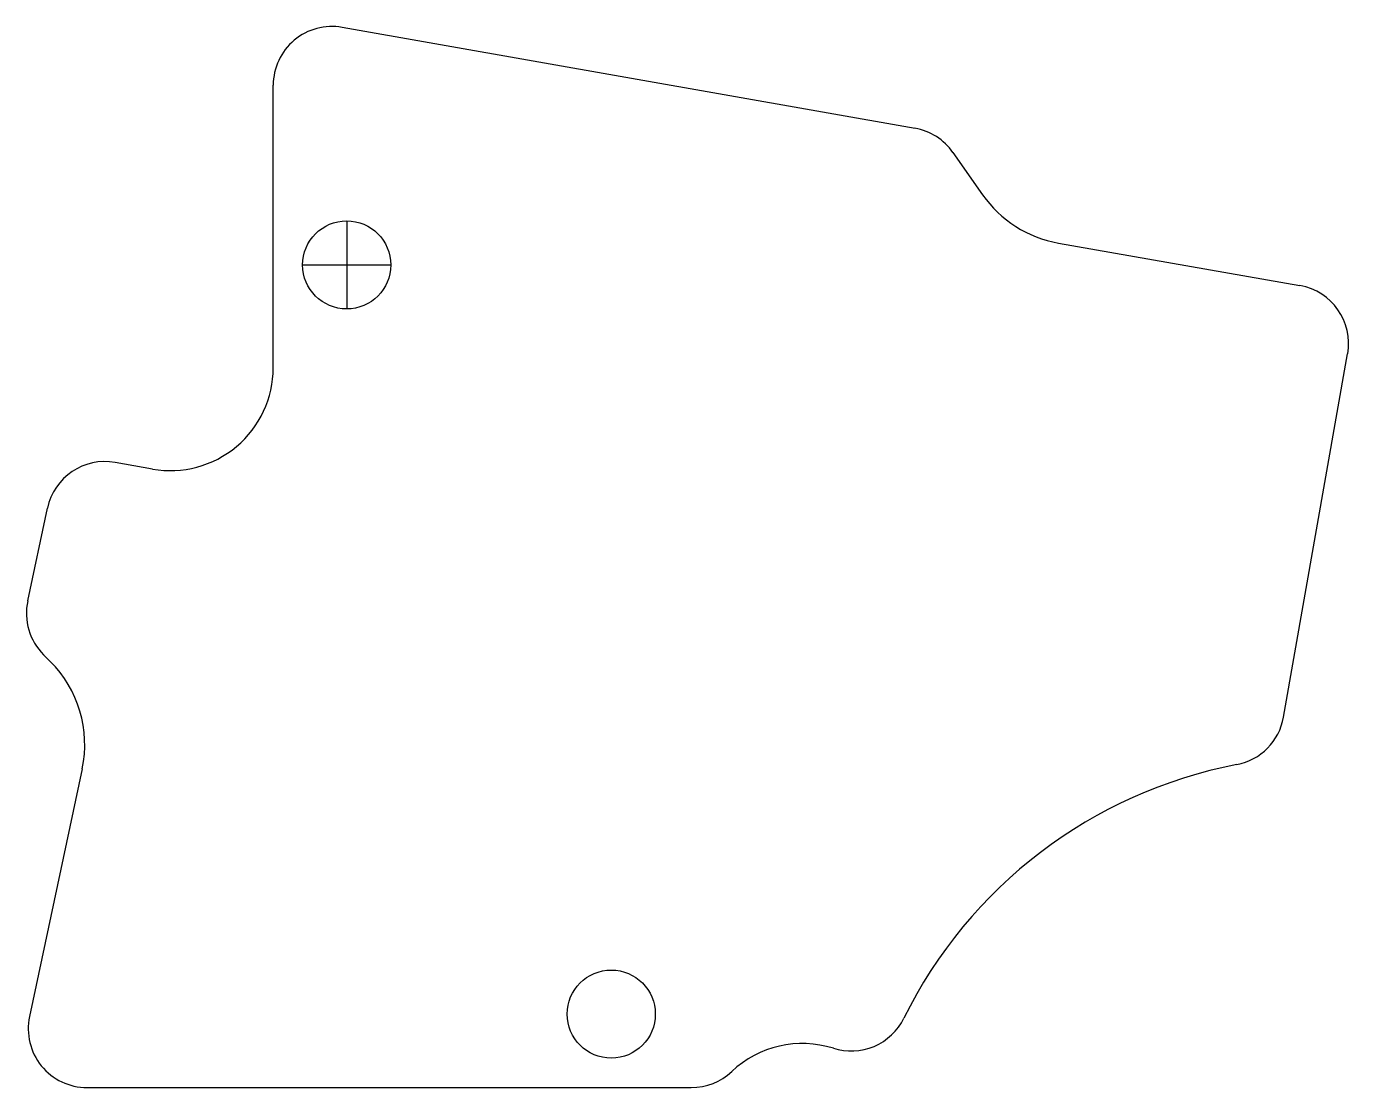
# Model space of a CAD drawing. Header units: millimetres. Extents: x -10.9 to 34.1, y -28 to 8.1.
import ezdxf

# ---------------------------------------------------------------- set-up
doc = ezdxf.new("R2010")
doc.units = ezdxf.units.MM
doc.layers.get('0').update_dxf_attribs({"linetype": 'CONTINUOUS'})

msp = doc.modelspace()

# ---------------------------------------------------------------- linework, layer by layer
for p, q in [((-0.153, 8.086), (19.335, 4.65)), ((-0.153, 8.086), (-0.153, 8.086)), ((-0.153, 8.086), (-0.153, 8.086)), ((-2.5, -3.5), (-2.5, 6.116)), ((-2.5, 6.116), (-2.5, 6.116)), ((-2.5, 6.116), (-2.5, 6.116)), ((19.335, 4.65), (19.335, 4.65)), ((19.335, 4.65), (19.335, 4.65)), ((20.626, 3.827), (21.634, 2.388)), ((20.626, 3.827), (20.626, 3.827)), ((20.626, 3.827), (20.626, 3.827)), ((21.634, 2.388), (21.634, 2.388)), ((21.634, 2.388), (21.634, 2.388)), ((0, 1.5), (0, -1.5)), ((24.216, 0.743), (32.432, -0.706)), ((24.216, 0.743), (24.216, 0.743)), ((24.216, 0.743), (24.216, 0.743)), ((-1.5, 0), (1.5, 0)), ((1.5, 0), (1.5, 0)), ((1.5, 0), (1.5, 0)), ((32.432, -0.706), (32.432, -0.706)), ((32.432, -0.706), (32.432, -0.706)), ((31.873, -15.393), (34.054, -3.023)), ((34.054, -3.023), (34.054, -3.023)), ((34.054, -3.023), (34.054, -3.023)), ((-2.5, -3.5), (-2.5, -3.5)), ((-2.5, -3.5), (-2.5, -3.5)), ((-6.608, -6.947), (-7.876, -6.723)), ((-7.876, -6.723), (-7.876, -6.723)), ((-7.876, -6.723), (-7.876, -6.723)), ((-6.608, -6.947), (-6.608, -6.947)), ((-6.608, -6.947), (-6.608, -6.947)), ((-10.852, -11.438), (-10.18, -8.277)), ((-10.18, -8.277), (-10.18, -8.277)), ((-10.18, -8.277), (-10.18, -8.277)), ((-10.852, -11.438), (-10.852, -11.438)), ((-10.852, -11.438), (-10.852, -11.438)), ((-10.31, -13.268), (-10.084, -13.494)), ((-10.31, -13.268), (-10.31, -13.268)), ((-10.31, -13.268), (-10.31, -13.268)), ((-10.084, -13.494), (-10.084, -13.494)), ((-10.084, -13.494), (-10.084, -13.494)), ((31.873, -15.393), (31.873, -15.393)), ((31.873, -15.393), (31.873, -15.393)), ((30.281, -17.009), (30.281, -17.009)), ((30.281, -17.009), (30.281, -17.009)), ((-9, -17.154), (-10.792, -25.584)), ((-9, -17.154), (-9, -17.154)), ((-9, -17.154), (-9, -17.154)), ((-10.792, -25.584), (-10.792, -25.584)), ((-10.792, -25.584), (-10.792, -25.584)), ((10.5, -25.5), (10.5, -25.5)), ((10.5, -25.5), (10.5, -25.5)), ((13.098, -27.455), (13.098, -27.455)), ((13.098, -27.455), (13.098, -27.455)), ((-8.835, -28), (11.725, -28)), ((-8.835, -28), (-8.835, -28)), ((-8.835, -28), (-8.835, -28)), ((11.725, -28), (11.725, -28)), ((11.725, -28), (11.725, -28))]:
    msp.add_line(p, q)
for centre in [(0, 0), (9, -25.5)]:
    msp.add_circle(centre, 1.5)
for centre, radius, start, end in [((-0.5, 6.116), 2, 80, 180), ((18.987, 2.68), 2, 35, 80), ((24.91, 4.682), 4, -145, -100), ((32.085, -2.675), 2, -10, 80), ((-6, -3.5), 3.5, -100, 0), ((-8.224, -8.693), 2, 80, 168), ((-8.896, -11.854), 2, 168, -135), ((-12.912, -16.322), 4, -12, 45), ((29.904, -15.045), 2, -79.1166, -10), ((33.302, -32.722), 16, 100.8834, 153.7364), ((-8.835, -26), 2, 168, -90), ((15.5, -30), 3.5, 72.4282, 133.3418), ((11.725, -26), 2, -90, -46.6582)]:
    msp.add_arc(centre, radius, start, end)
msp.add_open_spline([(16.557, -26.663), (16.998, -26.806), (17.505, -26.786), (17.945, -26.597), (18.385, -26.411), (18.751, -26.059), (18.954, -25.642)], degree=3, knots=[0, 0, 0, 0, 0.500002, 0.500002, 0.500002, 1, 1, 1, 1])

doc.saveas('drawing.dxf')
